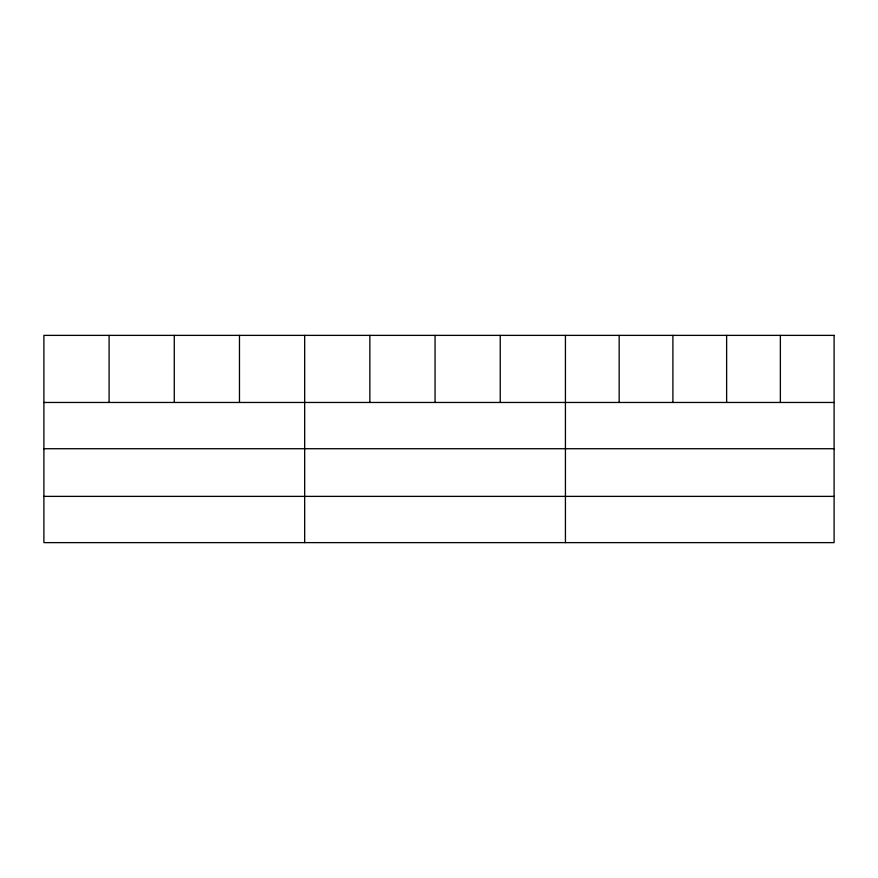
<?xml version="1.0" encoding="UTF-8"?>
<svg xmlns="http://www.w3.org/2000/svg" width="878" height="878" viewBox="0 0 878 878"><rect width="100%" height="100%" fill="white"/><g stroke="black" fill="none" stroke-linecap="round" stroke-linejoin="round"><path stroke-width="1.32" d="M43.9 402.464L834.1 402.464M43.9 448.724L834.1 448.724M43.9 496.377L834.1 496.377M780.366 335.374L780.366 402.464M726.633 335.374L726.633 402.464M672.899 335.374L672.899 402.464M619.166 335.374L619.166 402.464M565.432 335.374L565.432 542.626M500.24 335.374L500.24 402.464M435.049 335.374L435.049 402.464M369.857 335.374L369.857 402.464M304.666 335.374L304.666 542.626M239.474 335.374L239.474 402.464M174.283 335.374L174.283 402.464M109.091 335.374L109.091 402.464M834.1 335.374L43.9 335.374L43.9 542.626L834.1 542.626L834.1 335.374"/></g></svg>
